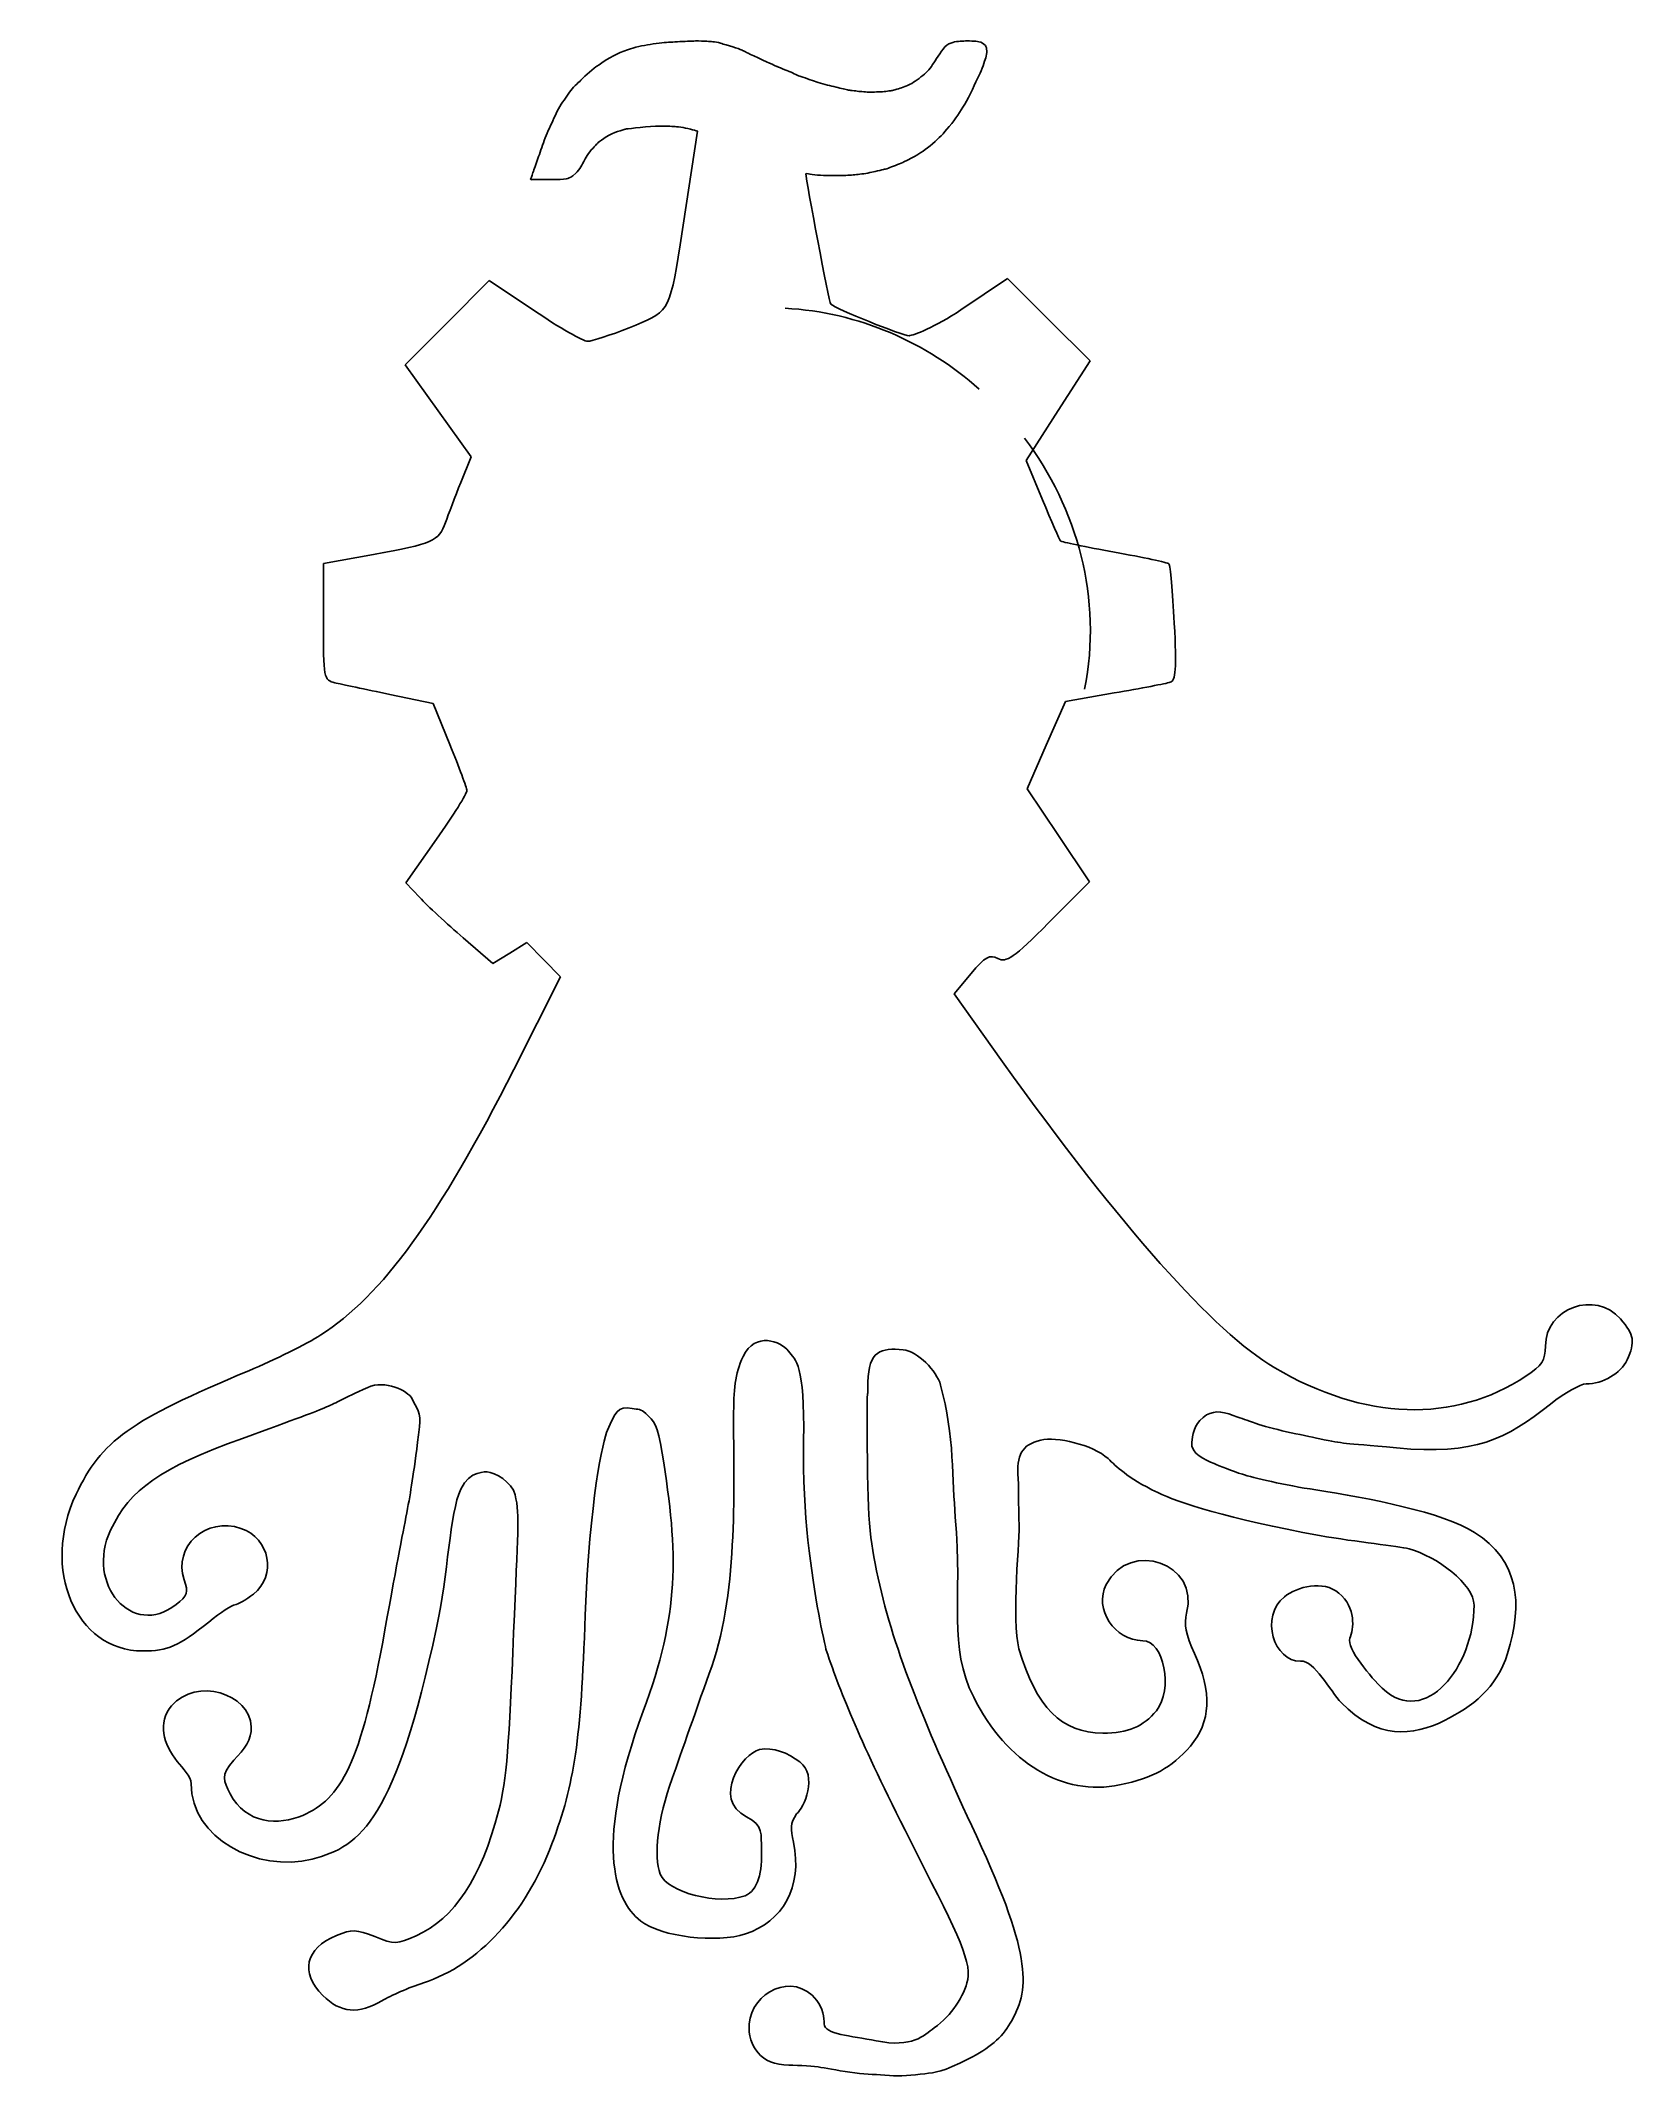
# Model space of a CAD drawing. Extents: x 2.9 to 78.8, y 0.4 to 97.3.
import ezdxf

# ---------------------------------------------------------------- set-up
doc = ezdxf.new("R2010")
doc.units = 0
doc.layers.add('Layer_1', color=7, linetype='CONTINUOUS')

msp = doc.modelspace()

# ---------------------------------------------------------------- linework, layer by layer
at = {"layer": 'Layer_1', "color": 7}
for p, q in [((33.305933, 87.591901), (34.140964, 93.002127)), ((22.220378, 83.894042), (24.220722, 85.90483)), ((24.220722, 85.90483), (26.373862, 84.457061)), ((46.672796, 84.503696), (48.894732, 85.997721)), ((48.894732, 85.997721), (50.85601, 84.036443)), ((20.220035, 81.883254), (22.220378, 83.894042)), ((50.85601, 84.036443), (52.817288, 82.075165)), ((21.787961, 79.696709), (20.220035, 81.883254)), ((52.817288, 82.075165), (51.299807, 79.709045)), ((23.355887, 77.510164), (21.787961, 79.696709)), ((51.299807, 79.709045), (49.782329, 77.342925)), ((22.868383, 76.288136), (23.355887, 77.510164)), ((49.782329, 77.342925), (50.556919, 75.471487)), ((16.325467, 72.442128), (18.708422, 72.866962)), ((16.325467, 69.664979), (16.325467, 72.442128)), ((21.552897, 65.778692), (19.489095, 66.206117)), ((51.642081, 65.871901), (50.732634, 63.789237)), ((53.963934, 66.272894), (51.642081, 65.871901)), ((22.349436, 63.823445), (21.552897, 65.778692)), ((50.732634, 63.789237), (49.823189, 61.706575)), ((49.823189, 61.706575), (51.310142, 59.495164)), ((20.248211, 57.23845), (21.708035, 59.308917)), ((51.310142, 59.495164), (52.797086, 57.283752)), ((20.9142, 56.536394), (20.248211, 57.23845)), ((52.797086, 57.283752), (50.847247, 55.33391)), ((24.38513, 53.392797), (22.98266, 54.613569)), ((26.017563, 54.401696), (25.201346, 53.897246)), ((26.813771, 53.58022), (26.017563, 54.401696)), ((25.201346, 53.897246), (24.38513, 53.392797)), ((27.609979, 52.758739), (26.813771, 53.58022)), ((25.389206, 48.358006), (27.609979, 52.758739)), ((47.157217, 52.920009), (46.348915, 51.957231)), ((46.348915, 51.957231), (48.657377, 48.72531)), ((41.62451, 0.607208), (41.62451, 0.607208))]:
    msp.add_line(p, q, dxfattribs=at)
for points in [[(29.349988, 96.103469), (29.581577, 96.24131), (30.044009, 96.684867), (31.202715, 97.001498)], [(31.202715, 97.001498), (31.562472, 97.099804), (31.934441, 97.146117), (32.306562, 97.194216)], [(32.306562, 97.194216), (32.678686, 97.242315), (32.852278, 97.237283), (33.174192, 97.261238)], [(33.174192, 97.261238), (33.506224, 97.285933), (33.840214, 97.297159), (34.043058, 97.300199)], [(34.043058, 97.300199), (34.228645, 97.302457), (34.430149, 97.298223), (34.574926, 97.286539)], [(34.574926, 97.286539), (34.69673, 97.273727), (34.772563, 97.277141), (34.859273, 97.263792)], [(34.859273, 97.263792), (34.945357, 97.250528), (35.119643, 97.228052), (35.222124, 97.203352)], [(35.222124, 97.203352), (35.324604, 97.178657), (35.397798, 97.135105), (35.506273, 97.109208)], [(35.506273, 97.109208), (35.940176, 97.005618), (36.294763, 96.84927), (36.345532, 96.82389)], [(45.449905, 96.358449), (45.625154, 96.616089), (45.843771, 97.032743), (46.093705, 97.160078)], [(46.093705, 97.160078), (46.343641, 97.287414), (46.585209, 97.283167), (46.811063, 97.299491)], [(46.811063, 97.299491), (47.001235, 97.313235), (47.389105, 97.295455), (47.522342, 97.266341)], [(47.522342, 97.266341), (47.660179, 97.236225), (47.739839, 97.180161), (47.836153, 97.080303)], [(47.836153, 97.080303), (47.923625, 96.989611), (47.916603, 96.706195), (47.853058, 96.506319)], [(28.634196, 95.484562), (28.742778, 95.606358), (29.256592, 96.04788), (29.349988, 96.103469)], [(36.345532, 96.82389), (36.396303, 96.798518), (36.384797, 96.782716), (37.021973, 96.492826)], [(37.021973, 96.492826), (37.659149, 96.202939), (37.854269, 96.117575), (37.905481, 96.093414)], [(37.905481, 96.093414), (37.918294, 96.087374), (38.432249, 95.868948), (38.504653, 95.848626)], [(44.937957, 95.726062), (45.128584, 95.892187), (45.282033, 96.111651), (45.449905, 96.358449)], [(47.853058, 96.506319), (47.790789, 96.310451), (47.694771, 95.953432), (47.531734, 95.646823)], [(27.581251, 94.181832), (27.760771, 94.461616), (27.93346, 94.725644), (28.097678, 94.942867)], [(28.097678, 94.942867), (28.261894, 95.160094), (28.525611, 95.362766), (28.634196, 95.484562)], [(38.504653, 95.848626), (38.57706, 95.828306), (38.882636, 95.659511), (38.997622, 95.629012)], [(38.997622, 95.629012), (39.112605, 95.598512), (39.634166, 95.396635), (39.774704, 95.360051)], [(39.774704, 95.360051), (39.915245, 95.323464), (40.059895, 95.271634), (40.208968, 95.233057)], [(40.208968, 95.233057), (40.35804, 95.19448), (40.485071, 95.164753), (40.625649, 95.128279)], [(40.625649, 95.128279), (40.766227, 95.091807), (40.880665, 95.066229), (40.995727, 95.035955)], [(40.995727, 95.035955), (41.110792, 95.005681), (41.200019, 94.997167), (41.272542, 94.977186)], [(41.272542, 94.977186), (41.345064, 94.957204), (41.41411, 94.95774), (41.50314, 94.941106)], [(41.50314, 94.941106), (41.633357, 94.919601), (41.715727, 94.919516), (41.809024, 94.903362)], [(43.179173, 94.910937), (43.279531, 94.927503), (43.318594, 94.932668), (43.378126, 94.941521)], [(43.378126, 94.941521), (43.442712, 94.951145), (43.467209, 94.961192), (43.614967, 95.004855)], [(43.614967, 95.004855), (43.741168, 95.042147), (43.8048, 95.047834), (43.92945, 95.102145)], [(43.92945, 95.102145), (44.044246, 95.152163), (44.04741, 95.140476), (44.249927, 95.241159)], [(44.249927, 95.241159), (44.452444, 95.341842), (44.726595, 95.541864), (44.937957, 95.726062)], [(47.531734, 95.646823), (47.364639, 95.332585), (47.08424, 94.657391), (46.855276, 94.28928)], [(27.140709, 93.272106), (27.295199, 93.581571), (27.401732, 93.902051), (27.581251, 94.181832)], [(41.809024, 94.903362), (41.901559, 94.894274), (42.014323, 94.882901), (42.12798, 94.876353)], [(42.12798, 94.876353), (42.2418, 94.869777), (42.335896, 94.860746), (42.456461, 94.863738)], [(42.456461, 94.863738), (42.577027, 94.866729), (42.743905, 94.878554), (42.857778, 94.881066)], [(42.857778, 94.881066), (42.971649, 94.883606), (43.086678, 94.895685), (43.179173, 94.910937)], [(46.855276, 94.28928), (46.619645, 93.910448), (46.448907, 93.617809), (46.119003, 93.23343)], [(26.930544, 92.804486), (27.000516, 92.959522), (27.063464, 93.117372), (27.140709, 93.272106)], [(30.721122, 93.110921), (30.780011, 93.118851), (30.440447, 93.050886), (30.063189, 92.883822)], [(32.133786, 93.241657), (31.536928, 93.214931), (30.66566, 93.103439), (30.721122, 93.110921)], [(32.99727, 93.22907), (33.05278, 93.219249), (32.730643, 93.268378), (32.133786, 93.241657)], [(33.56244, 93.154956), (33.246052, 93.214654), (32.94176, 93.238883), (32.99727, 93.22907)], [(34.140964, 93.002127), (34.197965, 92.996962), (33.87883, 93.09526), (33.56244, 93.154956)], [(46.119003, 93.23343), (45.808894, 92.872118), (45.658868, 92.697126), (45.325524, 92.407194)], [(26.608208, 91.90087), (26.660598, 92.03965), (26.70074, 92.194663), (26.762426, 92.344382)], [(26.762426, 92.344382), (26.824113, 92.494104), (26.860573, 92.649448), (26.930544, 92.804486)], [(29.079817, 92.113251), (28.887364, 91.903915), (28.73066, 91.593042), (28.706341, 91.542598)], [(29.375532, 92.439449), (29.45826, 92.518728), (29.27227, 92.322586), (29.079817, 92.113251)], [(30.063189, 92.883822), (29.685928, 92.71676), (29.335185, 92.400787), (29.375532, 92.439449)], [(45.325524, 92.407194), (44.989067, 92.114555), (44.730766, 91.964209), (44.468096, 91.810836)], [(26.26709, 90.922756), (26.285522, 90.994979), (26.318167, 91.06692), (26.34893, 91.166954)], [(26.34893, 91.166954), (26.379693, 91.266985), (26.427282, 91.396663), (26.469364, 91.518882)], [(26.469364, 91.518882), (26.511447, 91.641099), (26.555818, 91.76209), (26.608208, 91.90087)], [(28.706341, 91.542598), (28.664987, 91.456825), (28.540608, 91.190198), (28.341213, 91.004067)], [(42.583439, 91.084396), (42.406906, 91.046016), (42.08605, 90.986335), (41.866569, 90.961457)], [(42.986331, 91.187), (42.888769, 91.166059), (42.754426, 91.121567), (42.583439, 91.084396)], [(43.225971, 91.25527), (43.091735, 91.198371), (43.065553, 91.204004), (42.986331, 91.187)], [(43.903849, 91.52228), (43.719507, 91.432915), (43.376881, 91.319236), (43.225971, 91.25527)], [(44.468096, 91.810836), (44.161134, 91.631599), (44.060705, 91.598322), (43.903849, 91.52228)], [(26.195468, 90.698745), (26.186203, 90.698482), (26.19434, 90.722903), (26.208168, 90.759504)], [(26.289712, 90.704389), (26.255832, 90.701849), (26.226914, 90.700635), (26.195468, 90.698745)], [(26.208168, 90.759504), (26.221052, 90.793619), (26.248658, 90.850532), (26.26709, 90.922756)], [(26.38686, 90.709187), (26.353433, 90.70834), (26.321138, 90.705941), (26.289712, 90.704389)], [(26.445875, 90.710598), (26.425036, 90.710355), (26.405366, 90.710033), (26.38686, 90.709187)], [(26.511918, 90.710621), (26.488728, 90.710872), (26.466716, 90.710841), (26.445875, 90.710598)], [(26.585036, 90.708927), (26.559478, 90.709774), (26.535109, 90.710338), (26.511918, 90.710621)], [(26.659073, 90.706952), (26.63531, 90.707516), (26.610593, 90.708081), (26.585036, 90.708927)], [(26.727388, 90.706105), (26.705645, 90.706204), (26.682837, 90.706387), (26.659073, 90.706952)], [(26.789294, 90.706221), (26.769801, 90.70606), (26.749129, 90.706006), (26.727388, 90.706105)], [(26.84411, 90.707067), (26.827094, 90.706785), (26.808786, 90.706503), (26.789294, 90.706221)], [(26.929731, 90.709325), (26.900397, 90.708196), (26.871062, 90.707914), (26.84411, 90.707067)], [(26.978781, 90.711018), (26.962056, 90.710736), (26.944963, 90.70989), (26.929731, 90.709325)], [(27.396216, 90.705487), (27.1122, 90.716691), (27.037323, 90.712147), (26.978781, 90.711018)], [(27.965651, 90.761404), (27.88928, 90.735693), (27.680232, 90.6943), (27.396216, 90.705487)], [(28.341213, 91.004067), (28.141817, 90.817936), (28.01893, 90.77935), (27.965651, 90.761404)], [(39.414653, 90.973005), (39.316829, 90.990983), (39.281907, 90.987737), (39.295982, 90.985423)], [(39.295982, 90.985423), (39.300102, 90.644177), (40.396626, 84.859812), (40.481766, 84.774669)], [(39.849137, 90.915799), (39.669108, 90.928132), (39.504524, 90.956476), (39.414653, 90.973005)], [(40.462807, 90.900333), (40.233789, 90.905357), (40.019949, 90.904115), (39.849137, 90.915799)], [(41.199119, 90.902873), (40.954144, 90.889947), (40.689998, 90.895225), (40.462807, 90.900333)], [(41.866569, 90.961457), (41.638852, 90.935633), (41.444091, 90.915788), (41.199119, 90.902873)], [(30.883823, 83.65382), (32.707591, 84.383924), (32.80182, 84.32571), (33.305933, 87.591901)], [(26.373862, 84.457061), (27.558088, 83.660791), (28.695035, 83.009295), (28.900414, 83.009295)], [(38.299695, 84.581363), (41.820298, 84.397431), (45.041778, 82.950748), (47.543579, 80.735293)], [(40.481766, 84.774669), (40.698112, 84.558323), (43.884082, 83.274254), (44.204523, 83.274254)], [(44.204523, 83.274254), (44.381589, 83.274254), (45.450735, 83.68198), (46.672796, 84.503696)], [(28.900414, 83.009295), (29.105789, 83.009295), (29.998326, 83.299332), (30.883823, 83.65382)], [(49.704636, 78.396458), (52.216104, 75.061579), (53.420162, 70.758325), (52.558326, 66.455774)], [(22.13813, 74.388835), (22.271641, 74.761334), (22.600254, 75.616021), (22.868383, 76.288136)], [(50.556919, 75.471487), (50.982945, 74.442197), (51.368379, 73.559739), (51.413438, 73.510469)], [(18.708422, 72.866962), (21.526745, 73.369417), (21.819278, 73.499222), (22.13813, 74.388835)], [(51.413438, 73.510469), (51.458501, 73.461201), (52.612547, 73.220228), (53.977989, 72.974977)], [(53.977989, 72.974977), (55.343436, 72.729726), (56.510817, 72.478867), (56.572173, 72.417509)], [(56.572173, 72.417509), (56.633528, 72.356154), (56.748003, 71.087678), (56.826551, 69.598677)], [(16.875379, 66.760687), (16.344823, 66.883355), (16.325467, 66.985581), (16.325467, 69.664979)], [(56.826551, 69.598677), (56.942406, 67.402539), (56.904842, 66.870866), (56.627581, 66.782644)], [(19.489095, 66.206117), (18.354004, 66.441203), (17.177831, 66.690758), (16.875379, 66.760687)], [(56.627581, 66.782644), (56.439596, 66.722829), (55.240956, 66.493442), (53.963934, 66.272894)], [(23.156917, 61.623794), (23.150905, 61.758219), (22.787533, 62.74806), (22.349436, 63.823445)], [(21.708035, 59.308917), (22.510939, 60.447678), (23.162935, 61.489371), (23.156917, 61.623794)], [(22.98266, 54.613569), (22.211301, 55.284992), (21.280495, 56.150263), (20.9142, 56.536394)], [(50.847247, 55.33391), (49.185088, 53.671751), (48.828655, 53.420858), (48.431461, 53.633428)], [(48.431461, 53.633428), (48.042308, 53.841699), (47.832315, 53.724128), (47.157217, 52.920009)], [(48.657377, 48.72531), (54.288998, 40.840876), (58.712729, 35.865987), (61.610333, 34.158545)], [(16.203263, 35.722113), (19.106605, 37.574227), (21.855469, 41.355477), (25.389206, 48.358006)], [(74.494015, 35.189215), (74.494015, 37.003441), (76.880031, 37.868556), (78.06957, 36.485634)], [(38.459351, 34.955027), (38.10471, 35.411403), (36.88043, 35.914436), (36.300746, 34.695535)], [(78.06957, 36.485634), (78.71819, 35.731567), (78.770971, 35.397041), (78.377556, 34.533584)], [(12.781583, 34.022915), (13.991392, 34.528716), (15.531149, 35.293352), (16.203263, 35.722113)], [(39.185593, 30.70647), (39.23893, 34.378983), (38.813991, 34.498654), (38.459351, 34.955027)], [(43.9219, 35.020912), (42.864165, 35.123607), (42.264519, 34.960505), (42.248241, 33.478508)], [(45.703944, 33.341035), (45.520904, 34.006628), (44.60091, 34.954987), (43.9219, 35.020912)], [(73.561445, 33.762723), (74.329948, 34.271293), (74.494015, 34.522256), (74.494015, 35.189215)], [(4.557341, 28.14021), (5.774242, 30.70349), (7.085731, 31.64158), (12.781583, 34.022915)], [(36.300746, 34.695535), (35.898551, 33.849842), (35.859057, 33.120613), (35.852264, 31.806296)], [(42.248241, 33.478508), (42.232605, 32.056001), (42.208171, 34.170692), (42.213194, 31.244643)], [(61.610333, 34.158545), (65.870272, 31.648331), (70.152088, 31.506514), (73.561445, 33.762723)], [(78.377556, 34.533584), (78.088484, 33.899143), (77.226693, 33.395309), (76.43057, 33.395309)], [(18.435983, 33.227313), (15.941315, 32.09116), (17.696505, 32.690109), (12.477698, 30.800978)], [(20.548324, 32.684735), (20.363306, 33.072032), (19.250442, 33.598246), (18.435983, 33.227313)], [(46.405092, 27.057845), (46.256747, 28.74727), (46.365691, 30.934718), (45.703944, 33.341035)], [(76.43057, 33.395309), (76.164096, 33.395309), (75.399621, 32.963368), (74.731742, 32.435437)], [(20.906355, 31.35517), (20.990605, 32.018793), (20.746544, 32.269801), (20.548324, 32.684735)], [(31.016846, 32.225563), (30.313554, 32.351369), (30.213444, 32.018877), (29.854237, 31.195282)], [(31.667283, 31.992323), (31.441588, 32.203278), (31.314283, 32.172355), (31.016846, 32.225563)], [(32.452762, 30.095457), (32.225626, 31.482582), (32.076867, 31.609494), (31.667283, 31.992323)], [(59.637244, 31.894273), (59.022615, 32.113879), (58.638652, 32.14706), (58.205356, 31.802935)], [(74.731742, 32.435437), (72.604799, 30.754189), (71.148253, 29.992699), (67.406249, 30.348268)], [(19.256172, 21.690582), (20.473619, 28.478656), (20.362304, 27.069744), (20.906355, 31.35517)], [(29.854237, 31.195282), (29.637014, 30.697228), (28.994845, 27.878942), (28.794589, 22.396677)], [(35.852264, 31.806296), (35.8366, 28.772498), (36.105417, 23.61739), (34.809944, 19.952618)], [(42.213194, 31.244643), (42.220899, 26.780754), (42.305024, 26.140423), (42.735918, 24.144547)], [(58.205356, 31.802935), (57.740431, 31.433692), (57.694407, 30.917268), (57.660263, 30.613814)], [(60.729859, 31.503985), (60.184789, 31.710358), (60.151236, 31.710626), (59.637244, 31.894273)], [(63.748886, 30.785496), (62.942868, 30.954685), (61.360744, 31.265121), (60.729859, 31.503985)], [(12.477698, 30.800978), (8.541203, 29.376027), (7.13191, 28.39531), (6.200653, 26.432833)], [(31.551623, 17.818779), (33.258639, 22.446656), (33.252461, 25.211652), (32.452762, 30.095457)], [(39.903784, 22.431571), (39.546759, 24.454989), (39.132256, 27.033958), (39.185593, 30.70647)], [(50.468657, 30.718104), (49.558169, 30.501255), (49.320837, 30.010011), (49.393602, 28.895778)], [(53.676223, 29.836845), (52.936662, 30.512271), (51.212448, 30.895252), (50.468657, 30.718104)], [(57.660263, 30.613814), (57.600017, 30.078365), (58.290262, 29.781947), (58.721331, 29.598776)], [(67.406249, 30.348268), (64.658471, 30.609366), (65.016259, 30.519464), (63.748886, 30.785496)], [(24.117275, 29.203987), (24.117275, 29.203987), (23.282426, 29.294267), (22.864091, 28.383386)], [(25.452663, 28.121024), (25.320974, 28.708137), (24.474336, 29.215033), (24.117275, 29.203987)], [(56.040319, 28.220271), (54.510615, 28.965241), (54.078787, 29.469191), (53.676223, 29.836845)], [(58.721331, 29.598776), (58.957856, 29.498272), (59.610738, 29.242121), (60.068652, 29.093302)], [(60.068652, 29.093302), (60.566227, 28.931598), (62.097062, 28.572989), (63.566322, 28.34965)], [(7.721867, 20.685837), (4.529557, 20.685837), (2.87204, 24.590297), (4.557341, 28.14021)], [(22.864091, 28.383386), (22.333759, 27.22864), (22.271135, 24.339704), (21.715217, 21.785663)], [(25.381063, 21.541259), (25.573678, 26.454869), (25.694433, 27.043127), (25.452663, 28.121024)], [(49.393602, 28.895778), (49.440711, 28.174426), (49.399529, 27.198942), (49.448122, 26.732477)], [(63.740171, 26.182649), (59.395425, 26.971265), (56.998198, 27.753783), (56.040319, 28.220271)], [(63.566322, 28.34965), (66.060808, 27.970467), (69.631286, 27.274327), (71.122043, 26.328713)], [(6.200653, 26.432833), (4.977421, 23.855063), (7.249508, 21.269117), (9.312112, 22.891562)], [(9.702102, 24.072484), (9.155392, 25.640776), (10.75583, 27.093335), (12.399266, 26.520426)], [(12.399266, 26.520426), (13.787351, 26.036537), (14.120889, 24.279212), (12.993029, 23.392038)], [(47.279839, 18.479148), (46.046077, 20.945296), (46.760311, 23.012353), (46.405092, 27.057845)], [(49.448122, 26.732477), (49.489165, 26.338376), (49.067672, 22.060102), (49.433333, 20.793378)], [(68.002508, 25.544138), (67.472935, 25.686042), (65.53754, 25.856408), (63.740171, 26.182649)], [(71.122043, 26.328713), (73.20556, 25.007111), (73.448743, 22.989163), (72.69182, 20.564011)], [(53.586645, 23.842798), (54.718935, 26.032405), (58.051254, 24.846634), (57.412388, 22.481451)], [(71.09506, 22.862888), (71.09506, 23.86016), (69.319561, 25.191213), (68.002508, 25.544138)], [(9.312112, 22.891562), (9.858163, 23.321085), (9.90967, 23.477052), (9.702102, 24.072484)], [(12.993029, 23.392038), (12.638843, 23.113437), (12.244918, 22.885489), (12.117641, 22.885489)], [(42.735918, 24.144547), (43.493018, 20.637671), (45.054602, 16.937847), (47.409238, 11.887602)], [(55.323336, 21.175025), (53.978435, 21.175025), (52.991261, 22.69145), (53.586645, 23.842798)], [(62.830775, 20.204304), (61.584784, 20.144846), (60.880337, 22.338929), (62.068287, 23.265493)], [(62.068287, 23.265493), (62.690516, 23.750813), (63.912358, 24.071638), (64.666038, 23.436237)], [(64.666038, 23.436237), (65.494267, 22.737985), (65.366643, 21.726642), (65.186972, 21.291227)], [(12.117641, 22.885489), (11.990363, 22.885489), (11.427786, 22.515089), (10.86747, 22.062376)], [(28.794589, 22.396677), (28.573662, 16.348556), (28.293004, 14.425401), (27.206229, 11.512811)], [(40.258128, 20.721093), (40.258128, 20.721093), (40.02015, 21.772077), (39.903784, 22.431571)], [(57.412388, 22.481451), (57.274607, 21.971374), (57.375651, 21.460351), (57.791514, 20.564011)], [(66.72974, 18.909124), (68.776633, 16.988264), (71.09506, 19.930732), (71.09506, 22.862888)], [(10.86747, 22.062376), (9.438357, 20.907712), (8.931336, 20.685837), (7.721867, 20.685837)], [(15.341234, 12.863075), (17.171839, 13.656345), (18.104318, 15.268252), (19.256172, 21.690582)], [(21.715217, 21.785663), (19.74529, 12.735256), (18.169445, 11.378784), (15.800535, 10.785129)], [(24.664483, 13.06794), (25.053282, 14.561545), (25.174965, 16.283713), (25.381063, 21.541259)], [(44.235424, 11.71762), (41.812828, 16.515327), (41.039121, 18.475411), (40.258128, 20.721093)], [(49.433333, 20.793378), (50.23794, 18.005982), (51.459477, 16.778341), (53.430108, 16.776634)], [(55.974866, 17.84305), (56.790573, 18.850055), (56.33595, 21.175025), (55.323336, 21.175025)], [(57.791514, 20.564011), (58.633123, 18.750022), (58.566598, 17.26873), (57.593761, 16.160726)], [(65.186972, 21.291227), (64.997104, 20.831103), (66.231045, 19.377114), (66.72974, 18.909124)], [(72.69182, 20.564011), (72.16541, 18.877414), (71.011209, 18.051259), (69.685989, 17.376931)], [(9.098685, 18.076047), (10.284606, 19.454762), (12.821526, 18.666681), (12.896361, 17.075546)], [(34.809944, 19.952618), (34.168453, 18.137907), (33.32145, 15.737203), (32.927719, 14.617707)], [(64.793667, 18.212103), (64.212143, 18.811845), (63.508582, 20.23665), (62.830775, 20.204304)], [(54.226333, 14.312681), (51.545236, 13.737682), (48.840209, 15.360149), (47.279839, 18.479148)], [(9.367473, 15.429022), (8.726854, 16.24344), (8.412357, 17.278145), (9.098685, 18.076047)], [(31.432283, 7.831278), (30.11034, 8.867514), (29.260419, 11.607101), (31.551623, 17.818779)], [(53.430108, 16.776634), (54.623739, 16.775787), (55.360192, 17.084222), (55.974866, 17.84305)], [(69.685989, 17.376931), (68.177867, 16.609535), (66.473708, 16.479437), (64.793667, 18.212103)], [(12.896361, 17.075546), (12.925193, 16.462537), (12.555592, 16.027997), (12.070823, 15.48683)], [(36.471386, 12.787806), (34.782653, 13.652112), (36.285593, 15.83527), (37.086817, 15.992739)], [(37.086817, 15.992739), (37.749271, 16.122933), (38.425123, 15.835795), (39.005428, 15.401571)], [(57.593761, 16.160726), (56.668365, 15.106761), (55.859742, 14.662975), (54.226333, 14.312681)], [(10.030902, 14.365739), (10.030902, 14.718517), (9.63632, 15.087243), (9.367473, 15.429022)], [(12.070823, 15.48683), (11.408116, 14.747021), (11.575612, 14.50939), (11.889473, 13.89313)], [(32.927719, 14.617707), (32.247513, 12.683723), (32.030608, 10.93307), (32.363658, 10.065152)], [(39.005428, 15.401571), (39.861583, 14.760935), (39.218348, 13.207584), (38.846038, 12.932727)], [(15.800535, 10.785129), (13.152736, 10.121596), (10.030902, 11.782192), (10.030902, 14.365739)], [(11.889473, 13.89313), (12.629669, 12.439713), (14.206571, 12.371387), (15.341234, 12.863075)], [(20.749243, 7.132355), (22.567578, 7.952295), (23.8317, 9.868754), (24.664483, 13.06794)], [(37.180839, 11.24518), (37.149583, 11.951441), (37.292986, 12.367295), (36.471386, 12.787806)], [(38.846038, 12.932727), (38.540673, 12.468359), (38.562746, 12.231518), (38.699087, 11.585257)], [(46.998444, 5.044052), (47.204091, 5.980352), (46.307338, 7.614391), (44.235424, 11.71762)], [(47.409238, 11.887602), (50.149142, 6.01103), (49.916241, 4.506306), (49.022082, 2.972315)], [(27.206229, 11.512811), (25.973537, 8.209146), (23.691569, 5.738572), (21.09138, 4.892498)], [(36.402018, 9.039331), (37.016142, 9.275014), (37.226903, 10.204288), (37.180839, 11.24518)], [(38.699087, 11.585257), (39.151856, 9.439127), (38.181887, 7.802238), (36.422426, 7.221566)], [(32.363658, 10.065152), (32.695405, 9.200621), (35.159335, 8.562488), (36.402018, 9.039331)], [(36.422426, 7.221566), (35.060055, 6.771957), (32.400184, 7.07258), (31.432283, 7.831278)], [(16.306668, 4.291845), (15.206685, 5.391834), (15.461332, 6.520723), (16.949725, 7.1426)], [(16.949725, 7.1426), (17.68006, 7.447767), (17.897979, 7.44153), (18.77553, 7.090389)], [(18.77553, 7.090389), (19.70928, 6.716783), (19.833538, 6.719436), (20.749243, 7.132355)], [(21.09138, 4.892498), (20.419264, 4.673804), (19.526422, 4.288458), (19.107285, 4.036152)], [(36.594184, 2.9389), (36.700017, 4.421865), (38.677331, 5.487874), (39.808034, 4.058927)], [(45.405181, 2.747384), (46.236769, 3.353851), (46.825408, 4.256228), (46.998444, 5.044052)], [(19.107285, 4.036152), (18.009126, 3.375131), (17.144452, 3.454068), (16.306668, 4.291845)], [(39.808034, 4.058927), (40.11124, 3.675754), (40.162872, 3.243954), (40.162872, 2.933961)], [(38.473851, 0.973194), (37.161865, 0.973194), (36.519084, 1.886606), (36.594184, 2.9389)], [(40.162872, 2.933961), (40.162872, 2.44439), (41.436087, 2.374596), (42.639031, 2.133014)], [(49.022082, 2.972315), (48.617254, 2.277794), (48.048703, 1.792174), (47.031035, 1.271728)], [(42.639031, 2.133014), (44.378728, 1.783623), (44.905557, 2.383007), (45.405181, 2.747384)], [(40.011522, 0.869872), (39.687644, 0.9196), (39.002253, 0.973194), (38.473851, 0.973194)], [(47.031035, 1.271728), (45.813537, 0.649062), (45.451641, 0.630407), (44.953648, 0.566512)], [(41.62451, 0.607208), (40.982288, 0.68544), (40.390758, 0.81165), (40.011522, 0.869872)], [(43.269645, 0.485768), (42.680594, 0.533012), (42.22117, 0.534536), (41.62451, 0.607208)], [(44.953648, 0.566512), (44.348324, 0.488816), (43.776178, 0.445128), (43.269645, 0.485768)]]:
    msp.add_open_spline(points, degree=3, dxfattribs=at)

doc.saveas('drawing.dxf')
